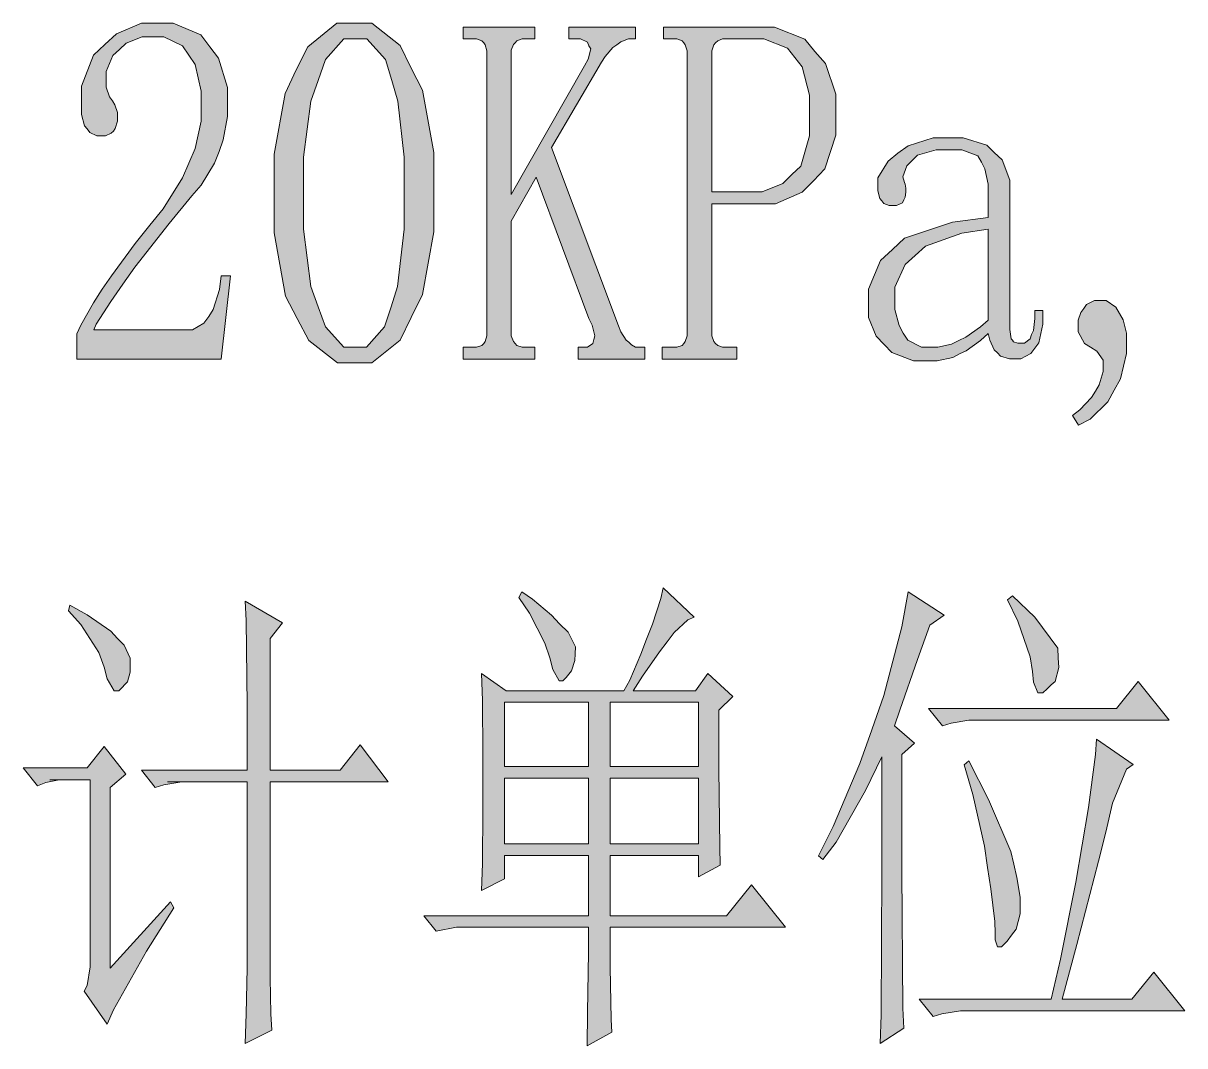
# Model space of a CAD drawing. Header units: millimetres. Extents: x 0 to 586, y 0 to 414.
# Drawn here: x 466.33 to 475.56, y 144.65 to 152.78 of the extents above; entities that cross this region are included whole.
import ezdxf

# ---------------------------------------------------------------- set-up
doc = ezdxf.new("R2010")
doc.units = ezdxf.units.MM

msp = doc.modelspace()

# ---------------------------------------------------------------- hatches: boundary and pattern name
h = msp.add_hatch(color=0)
h.dxf.hatch_style = 2
h.paths.add_polyline_path([(467.748056, 152.100139), (467.748056, 152.24125), (467.698667, 152.452917), (467.649278, 152.527), (467.599889, 152.601083), (467.451722, 152.671639), (467.352944, 152.671639), (467.278861, 152.671639), (467.151861, 152.62225), (467.098944, 152.572861), (467.046028, 152.523472), (466.993111, 152.396472), (466.993111, 152.318861), (466.993111, 152.273), (467.017806, 152.195389), (467.0425, 152.163639), (467.060139, 152.131889), (467.081306, 152.071917), (467.081306, 152.040167), (467.081306, 152.001361), (467.063667, 151.944917), (467.049556, 151.92375), (467.031917, 151.906111), (466.986056, 151.884944), (466.957833, 151.884944), (466.919028, 151.884944), (466.862583, 151.913167), (466.841417, 151.941389), (466.82025, 151.966083), (466.795556, 152.054278), (466.795556, 152.117778), (466.795556, 152.280056), (466.890806, 152.527), (466.982528, 152.611667), (467.07425, 152.696333), (467.271806, 152.781), (467.377639, 152.781), (467.525806, 152.781), (467.744528, 152.689278), (467.815083, 152.594028), (467.885639, 152.502306), (467.956194, 152.269472), (467.956194, 152.131889), (467.956194, 152.040167), (467.920917, 151.853194), (467.889167, 151.761472), (467.853889, 151.66975), (467.748056, 151.493361), (467.673972, 151.408694), (467.494056, 151.189972), (467.218889, 150.840722), (467.123639, 150.706667), (467.028389, 150.569083), (466.911972, 150.389167), (466.894333, 150.343306), (467.621056, 150.343306), (467.6775, 150.343306), (467.769222, 150.396222), (467.808028, 150.449139), (467.843306, 150.505583), (467.892694, 150.664333), (467.906806, 150.773694), (467.980889, 150.773694), (467.906806, 150.110472), (466.760278, 150.110472), (466.760278, 150.311556), (466.792028, 150.382111), (466.890806, 150.5585), (466.961361, 150.667861), (467.035444, 150.773694), (467.222417, 151.031222), (467.338833, 151.175861), (467.444667, 151.306389), (467.599889, 151.553333), (467.649278, 151.66975), (467.698667, 151.786167), (467.748056, 152.001361)])
h = msp.add_hatch(color=0)
h.paths.add_polyline_path([(468.965139, 150.08225), (468.831083, 150.08225), (468.601778, 150.258639), (468.510056, 150.435028), (468.418333, 150.611417), (468.326611, 151.115889), (468.326611, 151.436917), (468.326611, 151.740306), (468.414806, 152.223611), (468.503, 152.410583), (468.594722, 152.594028), (468.824028, 152.781), (468.965139, 152.781), (469.102722, 152.781), (469.3285, 152.604611), (469.416694, 152.424694), (469.504889, 152.248306), (469.596611, 151.754417), (469.596611, 151.436917), (469.596611, 151.122944), (469.504889, 150.625528), (469.416694, 150.442083), (469.3285, 150.262167), (469.102722, 150.08225)])
h.paths.add_polyline_path([(468.965139, 152.657528), (468.880472, 152.657528), (468.735833, 152.491722), (468.675861, 152.325917), (468.619417, 152.160111), (468.559444, 151.715611), (468.559444, 151.436917), (468.559444, 151.144111), (468.619417, 150.689028), (468.675861, 150.52675), (468.735833, 150.368), (468.880472, 150.205722), (468.965139, 150.205722), (469.060389, 150.205722), (469.205028, 150.368), (469.257944, 150.52675), (469.307333, 150.689028), (469.36025, 151.144111), (469.36025, 151.436917), (469.36025, 151.715611), (469.310861, 152.160111), (469.261472, 152.325917), (469.212083, 152.491722), (469.063917, 152.657528)])
h = msp.add_hatch(color=0)
h.dxf.hatch_style = 2
h.paths.add_polyline_path([(471.272306, 150.110472), (470.743139, 150.110472), (470.743139, 150.205722), (470.778417, 150.205722), (470.817222, 150.205722), (470.859556, 150.233944), (470.866611, 150.265694), (470.873667, 150.297444), (470.8525, 150.382111), (470.827806, 150.435028), (470.408, 151.556861), (470.210444, 151.207611), (470.210444, 150.329194), (470.210444, 150.297444), (470.228083, 150.251583), (470.242194, 150.233944), (470.256306, 150.219833), (470.298639, 150.205722), (470.323333, 150.205722), (470.397417, 150.205722), (470.397417, 150.110472), (469.829444, 150.110472), (469.829444, 150.205722), (469.903528, 150.205722), (469.935278, 150.205722), (469.977611, 150.219833), (469.991722, 150.233944), (470.002306, 150.251583), (470.016417, 150.297444), (470.016417, 150.329194), (470.016417, 152.534056), (470.016417, 152.562278), (470.002306, 152.608139), (469.991722, 152.625778), (469.977611, 152.639889), (469.935278, 152.657528), (469.903528, 152.657528), (469.829444, 152.657528), (469.829444, 152.74925), (470.397417, 152.74925), (470.397417, 152.657528), (470.323333, 152.657528), (470.298639, 152.657528), (470.256306, 152.639889), (470.242194, 152.625778), (470.228083, 152.611667), (470.210444, 152.565806), (470.210444, 152.534056), (470.210444, 151.419278), (470.792528, 152.442333), (470.82075, 152.49525), (470.841917, 152.576389), (470.827806, 152.601083), (470.817222, 152.629306), (470.760778, 152.657528), (470.718444, 152.657528), (470.669056, 152.657528), (470.669056, 152.74925), (471.198222, 152.74925), (471.198222, 152.657528), (471.173528, 152.657528), (471.141778, 152.657528), (471.081806, 152.632833), (471.050056, 152.608139), (471.018306, 152.586972), (470.958333, 152.516417), (470.926583, 152.470556), (470.531472, 151.793222), (471.064167, 150.375056), (471.081806, 150.329194), (471.124139, 150.262167), (471.145306, 150.244528), (471.166472, 150.223361), (471.198222, 150.205722), (471.212333, 150.205722), (471.272306, 150.205722)])
h = msp.add_hatch(color=0)
h.paths.add_polyline_path([(471.805, 151.345194), (471.805, 150.329194), (471.805, 150.297444), (471.819111, 150.251583), (471.833222, 150.233944), (471.850861, 150.219833), (471.889667, 150.205722), (471.914361, 150.205722), (472.002556, 150.205722), (472.002556, 150.110472), (471.409889, 150.110472), (471.409889, 150.205722), (471.494556, 150.205722), (471.526306, 150.205722), (471.568639, 150.219833), (471.58275, 150.233944), (471.593333, 150.251583), (471.607444, 150.297444), (471.607444, 150.329194), (471.607444, 152.534056), (471.607444, 152.562278), (471.593333, 152.608139), (471.58275, 152.625778), (471.568639, 152.639889), (471.526306, 152.657528), (471.494556, 152.657528), (471.420472, 152.657528), (471.420472, 152.74925), (472.150722, 152.74925), (472.302417, 152.74925), (472.542306, 152.654), (472.623444, 152.555222), (472.708111, 152.459972), (472.78925, 152.216556), (472.78925, 152.071917), (472.78925, 151.892), (472.701056, 151.623889), (472.612861, 151.528639), (472.521139, 151.436917), (472.309472, 151.345194), (472.186, 151.345194)])
h.paths.add_polyline_path([(472.111917, 151.440444), (472.203639, 151.440444), (472.369444, 151.507472), (472.44, 151.578028), (472.510556, 151.645056), (472.581111, 151.884944), (472.581111, 152.054278), (472.581111, 152.2095), (472.521139, 152.435278), (472.464694, 152.509361), (472.404722, 152.583444), (472.21775, 152.657528), (472.087222, 152.657528), (471.914361, 152.657528), (471.889667, 152.657528), (471.850861, 152.639889), (471.833222, 152.625778), (471.819111, 152.608139), (471.805, 152.562278), (471.805, 152.534056), (471.805, 151.440444)])
h = msp.add_hatch(color=0)
h.paths.add_polyline_path([(473.5195, 150.096361), (473.406611, 150.096361), (473.23375, 150.163389), (473.173778, 150.226889), (473.110278, 150.293917), (473.050306, 150.442083), (473.050306, 150.530278), (473.050306, 150.667861), (473.145556, 150.893639), (473.240806, 150.981833), (473.336056, 151.073556), (473.717056, 151.200556), (473.999278, 151.235833), (473.999278, 151.422806), (473.999278, 151.500417), (473.974583, 151.623889), (473.946361, 151.676806), (473.918139, 151.726194), (473.791139, 151.775583), (473.692361, 151.775583), (473.586528, 151.775583), (473.438361, 151.73325), (473.396028, 151.690917), (473.353694, 151.648583), (473.321944, 151.560389), (473.336056, 151.514528), (473.339583, 151.500417), (473.346639, 151.468667), (473.346639, 151.454556), (473.346639, 151.436917), (473.339583, 151.398111), (473.329, 151.376944), (473.318417, 151.35225), (473.272556, 151.331083), (473.237278, 151.331083), (473.212583, 151.331083), (473.17025, 151.348722), (473.156139, 151.369889), (473.1385, 151.387528), (473.124389, 151.4475), (473.124389, 151.486306), (473.124389, 151.553333), (473.205528, 151.683861), (473.283139, 151.747361), (473.364278, 151.807333), (473.561833, 151.870833), (473.67825, 151.870833), (473.801722, 151.870833), (473.988694, 151.810861), (474.048667, 151.754417), (474.112167, 151.694444), (474.172139, 151.532167), (474.172139, 151.422806), (474.172139, 150.406806), (474.172139, 150.346833), (474.182722, 150.27275), (474.193306, 150.262167), (474.200361, 150.248056), (474.235639, 150.237472), (474.260333, 150.237472), (474.288556, 150.237472), (474.334417, 150.27275), (474.345, 150.308028), (474.359111, 150.339778), (474.369694, 150.435028), (474.369694, 150.498528), (474.433194, 150.498528), (474.433194, 150.389167), (474.401444, 150.241), (474.369694, 150.198667), (474.337944, 150.156333), (474.260333, 150.114), (474.210944, 150.114), (474.168611, 150.114), (474.098056, 150.135167), (474.073361, 150.159861), (474.048667, 150.184556), (474.013389, 150.262167), (473.999278, 150.315083), (473.939306, 150.258639), (473.826417, 150.1775), (473.7735, 150.152806), (473.720583, 150.124583), (473.593583, 150.096361)])
h.paths.add_polyline_path([(473.258444, 150.572611), (473.258444, 150.505583), (473.293722, 150.378583), (473.325472, 150.318611), (473.36075, 150.262167), (473.470111, 150.205722), (473.544194, 150.205722), (473.600639, 150.205722), (473.71, 150.230417), (473.766444, 150.258639), (473.822889, 150.286861), (473.939306, 150.368), (473.999278, 150.420917), (473.999278, 151.144111), (473.791139, 151.112361), (473.501861, 151.010056), (473.420722, 150.935972), (473.339583, 150.861889), (473.258444, 150.681972)])
h = msp.add_hatch(color=0)
h.dxf.hatch_style = 2
h.paths.add_polyline_path([(474.715417, 150.389167), (474.715417, 150.420917), (474.736583, 150.480889), (474.761278, 150.512639), (474.782444, 150.544389), (474.845944, 150.576139), (474.888278, 150.576139), (474.937667, 150.576139), (475.015278, 150.523222), (475.0435, 150.473833), (475.071722, 150.424444), (475.099944, 150.318611), (475.099944, 150.265694), (475.099944, 150.156333), (475.050556, 149.95525), (475.001167, 149.863528), (474.951778, 149.771806), (474.810667, 149.634222), (474.718944, 149.584833), (474.669556, 149.662444), (474.729528, 149.708306), (474.82125, 149.807083), (474.853, 149.856472), (474.881222, 149.905861), (474.912972, 150.011694), (474.912972, 150.064611), (474.912972, 150.103417), (474.863583, 150.173972), (474.814194, 150.205722), (474.764806, 150.233944), (474.715417, 150.329194)])
h = msp.add_hatch(color=0)
h.paths.add_polyline_path([(470.997139, 145.594917), (470.997139, 145.277417), (471.004194, 144.861139), (471.01125, 144.762361), (470.813694, 144.653), (470.817222, 144.921111), (470.824278, 145.393833), (470.824278, 145.594917), (469.776528, 145.594917), (469.61425, 145.563167), (469.515472, 145.686639), (470.824278, 145.686639), (470.824278, 146.166417), (470.157528, 146.166417), (470.157528, 145.979444), (469.974083, 145.887722), (469.981139, 146.102917), (469.984667, 146.536833), (469.984667, 146.752028), (469.984667, 146.967222), (469.981139, 147.397611), (469.974083, 147.612806), (470.171639, 147.475222), (471.1065, 147.475222), (471.152361, 147.559889), (471.240556, 147.7645), (471.286417, 147.884444), (471.332278, 148.004389), (471.399306, 148.209), (471.416944, 148.293667), (471.663889, 148.060833), (471.6145, 148.039667), (471.505139, 147.937361), (471.448694, 147.863278), (471.388722, 147.785667), (471.254667, 147.591639), (471.180583, 147.475222), (471.674472, 147.475222), (471.77325, 147.612806), (471.970806, 147.429361), (471.861444, 147.32), (471.861444, 146.850806), (471.8685, 146.233444), (471.872028, 146.088806), (471.699167, 145.997083), (471.699167, 146.166417), (470.997139, 146.166417), (470.997139, 145.686639), (471.921417, 145.686639), (472.118972, 145.933583), (472.390611, 145.594917)])
h.paths.add_polyline_path([(470.997139, 146.78025), (470.997139, 146.258139), (471.699167, 146.258139), (471.699167, 146.78025)])
h.paths.add_polyline_path([(470.997139, 147.3835), (470.997139, 146.871972), (471.699167, 146.871972), (471.699167, 147.3835)])
h.paths.add_polyline_path([(470.157528, 146.78025), (470.157528, 146.258139), (470.824278, 146.258139), (470.824278, 146.78025)])
h.paths.add_polyline_path([(470.157528, 147.3835), (470.157528, 146.871972), (470.824278, 146.871972), (470.824278, 147.3835)])
h = msp.add_hatch(color=0)
h.dxf.hatch_style = 2
h.paths.add_polyline_path([(470.270417, 148.216056), (470.295111, 148.261917), (470.379778, 148.201944), (470.531472, 148.074944), (470.594972, 148.007917), (470.662, 147.940889), (470.721972, 147.824472), (470.718444, 147.768028), (470.714917, 147.715111), (470.690222, 147.633972), (470.669056, 147.60575), (470.647889, 147.581056), (470.619667, 147.552833), (470.591444, 147.552833), (470.542056, 147.644556), (470.517361, 147.736278), (470.478556, 147.852694), (470.355083, 148.092583)])
h = msp.add_hatch(color=0)
h.dxf.hatch_style = 2
h.paths.add_polyline_path([(473.142028, 144.670639), (473.149083, 144.899944), (473.156139, 146.042944), (473.156139, 146.949583), (473.025611, 146.681472), (472.792778, 146.27225), (472.686944, 146.134667), (472.651667, 146.162889), (472.768083, 146.395722), (472.97975, 146.896667), (473.075, 147.164778), (473.17025, 147.436417), (473.314889, 147.983222), (473.364278, 148.261917), (473.650028, 148.074944), (473.537139, 147.997333), (473.438361, 147.722167), (473.29725, 147.32), (473.254917, 147.196528), (473.413667, 147.058944), (473.314889, 146.967222), (473.314889, 146.042944), (473.321944, 144.952861), (473.329, 144.794111)])
h = msp.add_hatch(color=0)
h.dxf.hatch_style = 2
h.paths.add_polyline_path([(474.1545, 148.198417), (474.193306, 148.230167), (474.369694, 148.060833), (474.553139, 147.813889), (474.556667, 147.736278), (474.560194, 147.658667), (474.531972, 147.549306), (474.500222, 147.521083), (474.468472, 147.489333), (474.433194, 147.457583), (474.394389, 147.457583), (474.359111, 147.54225), (474.352056, 147.626917), (474.334417, 147.743333), (474.235639, 148.029083)])
h = msp.add_hatch(color=0)
h.dxf.hatch_style = 2
h.paths.add_polyline_path([(466.69325, 148.110222), (466.703833, 148.156083), (466.841417, 148.078472), (467.028389, 147.947944), (467.081306, 147.8915), (467.134222, 147.838583), (467.183611, 147.73275), (467.183611, 147.676306), (467.183611, 147.623389), (467.162444, 147.545778), (467.141278, 147.524611), (467.120111, 147.499917), (467.091889, 147.475222), (467.056611, 147.475222), (467.000167, 147.570472), (466.975472, 147.662194), (466.933139, 147.778611), (466.792028, 148.000861)])
h = msp.add_hatch(color=0)
h.dxf.hatch_style = 2
h.paths.add_polyline_path([(468.111417, 146.84375), (468.111417, 147.358806), (468.104361, 148.032611), (468.097306, 148.187833), (468.393639, 148.014972), (468.294861, 147.8915), (468.294861, 146.84375), (468.85225, 146.84375), (469.011, 147.044833), (469.23325, 146.752028), (468.294861, 146.752028), (468.294861, 145.347972), (468.294861, 145.19275), (468.301917, 144.907), (468.308972, 144.776472), (468.097306, 144.670639), (468.104361, 144.907), (468.111417, 145.270361), (468.111417, 145.393833), (468.111417, 146.752028), (467.479944, 146.752028), (467.666917, 146.752028), (467.592833, 146.752028), (467.451722, 146.727333), (467.381167, 146.706167), (467.271806, 146.84375)])
h = msp.add_hatch(color=0)
h.dxf.hatch_style = 2
h.paths.add_polyline_path([(473.526556, 147.334111), (475.018806, 147.334111), (475.191667, 147.549306), (475.438611, 147.242389), (473.921667, 147.242389), (473.847583, 147.242389), (473.706472, 147.217694), (473.635917, 147.196528)])
h = msp.add_hatch(color=0)
h.dxf.hatch_style = 2
h.paths.add_polyline_path([(467.024861, 145.270361), (467.504639, 145.796), (467.529333, 145.750139), (467.314139, 145.404417), (467.049556, 144.93875), (467.000167, 144.825861), (466.816722, 145.086917), (466.841417, 145.132778), (466.866111, 145.280944), (466.866111, 145.379722), (466.866111, 146.766139), (466.545083, 146.766139), (466.654444, 146.766139), (466.619167, 146.766139), (466.513333, 146.744972), (466.446306, 146.720278), (466.333417, 146.861389), (466.841417, 146.861389), (466.975472, 147.030722), (467.148333, 146.812), (467.024861, 146.706167)])
h = msp.add_hatch(color=0)
h.dxf.hatch_style = 2
h.paths.add_polyline_path([(474.860056, 147.090694), (475.152861, 146.889611), (475.099944, 146.850806), (474.987056, 146.582694), (474.934139, 146.349861), (474.877694, 146.120556), (474.704833, 145.457333), (474.588417, 145.023417), (475.142278, 145.023417), (475.315139, 145.238611), (475.562083, 144.931694), (473.858167, 144.931694), (473.780556, 144.931694), (473.632389, 144.907), (473.561833, 144.885833), (473.452472, 145.023417), (474.500222, 145.023417), (474.574306, 145.340917), (474.697778, 145.95475), (474.747167, 146.251083), (474.796556, 146.547417), (474.853, 146.967222)])
h = msp.add_hatch(color=0)
h.dxf.hatch_style = 2
h.paths.add_polyline_path([(473.808778, 146.886083), (473.847583, 146.917833), (474.002806, 146.610917), (474.179194, 146.198167), (474.203889, 146.095861), (474.228583, 145.990028), (474.253278, 145.834806), (474.253278, 145.778361), (474.253278, 145.70075), (474.221528, 145.580806), (474.18625, 145.531417), (474.150972, 145.485556), (474.105111, 145.439694), (474.094528, 145.439694), (474.073361, 145.439694), (474.055722, 145.496139), (474.055722, 145.549056), (474.052194, 145.640778), (474.020444, 145.901833), (473.99575, 146.071167), (473.971056, 146.2405), (473.879333, 146.649722)])

# ---------------------------------------------------------------- linework, layer by layer
at = {"color": 0, "lineweight": 0}
for points in [[(467.748056, 152.100139), (467.748056, 152.24125), (467.698667, 152.452917), (467.649278, 152.527), (467.599889, 152.601083), (467.451722, 152.671639), (467.352944, 152.671639), (467.278861, 152.671639), (467.151861, 152.62225), (467.098944, 152.572861), (467.046028, 152.523472), (466.993111, 152.396472), (466.993111, 152.318861), (466.993111, 152.273), (467.017806, 152.195389), (467.0425, 152.163639), (467.060139, 152.131889), (467.081306, 152.071917), (467.081306, 152.040167), (467.081306, 152.001361), (467.063667, 151.944917), (467.049556, 151.92375), (467.031917, 151.906111), (466.986056, 151.884944), (466.957833, 151.884944), (466.919028, 151.884944), (466.862583, 151.913167), (466.841417, 151.941389), (466.82025, 151.966083), (466.795556, 152.054278), (466.795556, 152.117778), (466.795556, 152.280056), (466.890806, 152.527), (466.982528, 152.611667), (467.07425, 152.696333), (467.271806, 152.781), (467.377639, 152.781), (467.525806, 152.781), (467.744528, 152.689278), (467.815083, 152.594028), (467.885639, 152.502306), (467.956194, 152.269472), (467.956194, 152.131889), (467.956194, 152.040167), (467.920917, 151.853194), (467.889167, 151.761472), (467.853889, 151.66975), (467.748056, 151.493361), (467.673972, 151.408694), (467.494056, 151.189972), (467.218889, 150.840722), (467.123639, 150.706667), (467.028389, 150.569083), (466.911972, 150.389167), (466.894333, 150.343306), (467.621056, 150.343306), (467.6775, 150.343306), (467.769222, 150.396222), (467.808028, 150.449139), (467.843306, 150.505583), (467.892694, 150.664333), (467.906806, 150.773694), (467.980889, 150.773694), (467.906806, 150.110472), (466.760278, 150.110472), (466.760278, 150.311556), (466.792028, 150.382111), (466.890806, 150.5585), (466.961361, 150.667861), (467.035444, 150.773694), (467.222417, 151.031222), (467.338833, 151.175861), (467.444667, 151.306389), (467.599889, 151.553333), (467.649278, 151.66975), (467.698667, 151.786167), (467.748056, 152.001361)], [(468.965139, 150.08225), (468.831083, 150.08225), (468.601778, 150.258639), (468.510056, 150.435028), (468.418333, 150.611417), (468.326611, 151.115889), (468.326611, 151.436917), (468.326611, 151.740306), (468.414806, 152.223611), (468.503, 152.410583), (468.594722, 152.594028), (468.824028, 152.781), (468.965139, 152.781), (469.102722, 152.781), (469.3285, 152.604611), (469.416694, 152.424694), (469.504889, 152.248306), (469.596611, 151.754417), (469.596611, 151.436917), (469.596611, 151.122944), (469.504889, 150.625528), (469.416694, 150.442083), (469.3285, 150.262167), (469.102722, 150.08225)], [(471.272306, 150.110472), (470.743139, 150.110472), (470.743139, 150.205722), (470.778417, 150.205722), (470.817222, 150.205722), (470.859556, 150.233944), (470.866611, 150.265694), (470.873667, 150.297444), (470.8525, 150.382111), (470.827806, 150.435028), (470.408, 151.556861), (470.210444, 151.207611), (470.210444, 150.329194), (470.210444, 150.297444), (470.228083, 150.251583), (470.242194, 150.233944), (470.256306, 150.219833), (470.298639, 150.205722), (470.323333, 150.205722), (470.397417, 150.205722), (470.397417, 150.110472), (469.829444, 150.110472), (469.829444, 150.205722), (469.903528, 150.205722), (469.935278, 150.205722), (469.977611, 150.219833), (469.991722, 150.233944), (470.002306, 150.251583), (470.016417, 150.297444), (470.016417, 150.329194), (470.016417, 152.534056), (470.016417, 152.562278), (470.002306, 152.608139), (469.991722, 152.625778), (469.977611, 152.639889), (469.935278, 152.657528), (469.903528, 152.657528), (469.829444, 152.657528), (469.829444, 152.74925), (470.397417, 152.74925), (470.397417, 152.657528), (470.323333, 152.657528), (470.298639, 152.657528), (470.256306, 152.639889), (470.242194, 152.625778), (470.228083, 152.611667), (470.210444, 152.565806), (470.210444, 152.534056), (470.210444, 151.419278), (470.792528, 152.442333), (470.82075, 152.49525), (470.841917, 152.576389), (470.827806, 152.601083), (470.817222, 152.629306), (470.760778, 152.657528), (470.718444, 152.657528), (470.669056, 152.657528), (470.669056, 152.74925), (471.198222, 152.74925), (471.198222, 152.657528), (471.173528, 152.657528), (471.141778, 152.657528), (471.081806, 152.632833), (471.050056, 152.608139), (471.018306, 152.586972), (470.958333, 152.516417), (470.926583, 152.470556), (470.531472, 151.793222), (471.064167, 150.375056), (471.081806, 150.329194), (471.124139, 150.262167), (471.145306, 150.244528), (471.166472, 150.223361), (471.198222, 150.205722), (471.212333, 150.205722), (471.272306, 150.205722)], [(471.805, 151.345194), (471.805, 150.329194), (471.805, 150.297444), (471.819111, 150.251583), (471.833222, 150.233944), (471.850861, 150.219833), (471.889667, 150.205722), (471.914361, 150.205722), (472.002556, 150.205722), (472.002556, 150.110472), (471.409889, 150.110472), (471.409889, 150.205722), (471.494556, 150.205722), (471.526306, 150.205722), (471.568639, 150.219833), (471.58275, 150.233944), (471.593333, 150.251583), (471.607444, 150.297444), (471.607444, 150.329194), (471.607444, 152.534056), (471.607444, 152.562278), (471.593333, 152.608139), (471.58275, 152.625778), (471.568639, 152.639889), (471.526306, 152.657528), (471.494556, 152.657528), (471.420472, 152.657528), (471.420472, 152.74925), (472.150722, 152.74925), (472.302417, 152.74925), (472.542306, 152.654), (472.623444, 152.555222), (472.708111, 152.459972), (472.78925, 152.216556), (472.78925, 152.071917), (472.78925, 151.892), (472.701056, 151.623889), (472.612861, 151.528639), (472.521139, 151.436917), (472.309472, 151.345194), (472.186, 151.345194)], [(468.965139, 152.657528), (468.880472, 152.657528), (468.735833, 152.491722), (468.675861, 152.325917), (468.619417, 152.160111), (468.559444, 151.715611), (468.559444, 151.436917), (468.559444, 151.144111), (468.619417, 150.689028), (468.675861, 150.52675), (468.735833, 150.368), (468.880472, 150.205722), (468.965139, 150.205722), (469.060389, 150.205722), (469.205028, 150.368), (469.257944, 150.52675), (469.307333, 150.689028), (469.36025, 151.144111), (469.36025, 151.436917), (469.36025, 151.715611), (469.310861, 152.160111), (469.261472, 152.325917), (469.212083, 152.491722), (469.063917, 152.657528)], [(472.111917, 151.440444), (472.203639, 151.440444), (472.369444, 151.507472), (472.44, 151.578028), (472.510556, 151.645056), (472.581111, 151.884944), (472.581111, 152.054278), (472.581111, 152.2095), (472.521139, 152.435278), (472.464694, 152.509361), (472.404722, 152.583444), (472.21775, 152.657528), (472.087222, 152.657528), (471.914361, 152.657528), (471.889667, 152.657528), (471.850861, 152.639889), (471.833222, 152.625778), (471.819111, 152.608139), (471.805, 152.562278), (471.805, 152.534056), (471.805, 151.440444)], [(473.5195, 150.096361), (473.406611, 150.096361), (473.23375, 150.163389), (473.173778, 150.226889), (473.110278, 150.293917), (473.050306, 150.442083), (473.050306, 150.530278), (473.050306, 150.667861), (473.145556, 150.893639), (473.240806, 150.981833), (473.336056, 151.073556), (473.717056, 151.200556), (473.999278, 151.235833), (473.999278, 151.422806), (473.999278, 151.500417), (473.974583, 151.623889), (473.946361, 151.676806), (473.918139, 151.726194), (473.791139, 151.775583), (473.692361, 151.775583), (473.586528, 151.775583), (473.438361, 151.73325), (473.396028, 151.690917), (473.353694, 151.648583), (473.321944, 151.560389), (473.336056, 151.514528), (473.339583, 151.500417), (473.346639, 151.468667), (473.346639, 151.454556), (473.346639, 151.436917), (473.339583, 151.398111), (473.329, 151.376944), (473.318417, 151.35225), (473.272556, 151.331083), (473.237278, 151.331083), (473.212583, 151.331083), (473.17025, 151.348722), (473.156139, 151.369889), (473.1385, 151.387528), (473.124389, 151.4475), (473.124389, 151.486306), (473.124389, 151.553333), (473.205528, 151.683861), (473.283139, 151.747361), (473.364278, 151.807333), (473.561833, 151.870833), (473.67825, 151.870833), (473.801722, 151.870833), (473.988694, 151.810861), (474.048667, 151.754417), (474.112167, 151.694444), (474.172139, 151.532167), (474.172139, 151.422806), (474.172139, 150.406806), (474.172139, 150.346833), (474.182722, 150.27275), (474.193306, 150.262167), (474.200361, 150.248056), (474.235639, 150.237472), (474.260333, 150.237472), (474.288556, 150.237472), (474.334417, 150.27275), (474.345, 150.308028), (474.359111, 150.339778), (474.369694, 150.435028), (474.369694, 150.498528), (474.433194, 150.498528), (474.433194, 150.389167), (474.401444, 150.241), (474.369694, 150.198667), (474.337944, 150.156333), (474.260333, 150.114), (474.210944, 150.114), (474.168611, 150.114), (474.098056, 150.135167), (474.073361, 150.159861), (474.048667, 150.184556), (474.013389, 150.262167), (473.999278, 150.315083), (473.939306, 150.258639), (473.826417, 150.1775), (473.7735, 150.152806), (473.720583, 150.124583), (473.593583, 150.096361)], [(473.258444, 150.572611), (473.258444, 150.505583), (473.293722, 150.378583), (473.325472, 150.318611), (473.36075, 150.262167), (473.470111, 150.205722), (473.544194, 150.205722), (473.600639, 150.205722), (473.71, 150.230417), (473.766444, 150.258639), (473.822889, 150.286861), (473.939306, 150.368), (473.999278, 150.420917), (473.999278, 151.144111), (473.791139, 151.112361), (473.501861, 151.010056), (473.420722, 150.935972), (473.339583, 150.861889), (473.258444, 150.681972)], [(474.715417, 150.389167), (474.715417, 150.420917), (474.736583, 150.480889), (474.761278, 150.512639), (474.782444, 150.544389), (474.845944, 150.576139), (474.888278, 150.576139), (474.937667, 150.576139), (475.015278, 150.523222), (475.0435, 150.473833), (475.071722, 150.424444), (475.099944, 150.318611), (475.099944, 150.265694), (475.099944, 150.156333), (475.050556, 149.95525), (475.001167, 149.863528), (474.951778, 149.771806), (474.810667, 149.634222), (474.718944, 149.584833), (474.669556, 149.662444), (474.729528, 149.708306), (474.82125, 149.807083), (474.853, 149.856472), (474.881222, 149.905861), (474.912972, 150.011694), (474.912972, 150.064611), (474.912972, 150.103417), (474.863583, 150.173972), (474.814194, 150.205722), (474.764806, 150.233944), (474.715417, 150.329194)], [(470.997139, 145.594917), (470.997139, 145.277417), (471.004194, 144.861139), (471.01125, 144.762361), (470.813694, 144.653), (470.817222, 144.921111), (470.824278, 145.393833), (470.824278, 145.594917), (469.776528, 145.594917), (469.61425, 145.563167), (469.515472, 145.686639), (470.824278, 145.686639), (470.824278, 146.166417), (470.157528, 146.166417), (470.157528, 145.979444), (469.974083, 145.887722), (469.981139, 146.102917), (469.984667, 146.536833), (469.984667, 146.752028), (469.984667, 146.967222), (469.981139, 147.397611), (469.974083, 147.612806), (470.171639, 147.475222), (471.1065, 147.475222), (471.152361, 147.559889), (471.240556, 147.7645), (471.286417, 147.884444), (471.332278, 148.004389), (471.399306, 148.209), (471.416944, 148.293667), (471.663889, 148.060833), (471.6145, 148.039667), (471.505139, 147.937361), (471.448694, 147.863278), (471.388722, 147.785667), (471.254667, 147.591639), (471.180583, 147.475222), (471.674472, 147.475222), (471.77325, 147.612806), (471.970806, 147.429361), (471.861444, 147.32), (471.861444, 146.850806), (471.8685, 146.233444), (471.872028, 146.088806), (471.699167, 145.997083), (471.699167, 146.166417), (470.997139, 146.166417), (470.997139, 145.686639), (471.921417, 145.686639), (472.118972, 145.933583), (472.390611, 145.594917)], [(470.270417, 148.216056), (470.295111, 148.261917), (470.379778, 148.201944), (470.531472, 148.074944), (470.594972, 148.007917), (470.662, 147.940889), (470.721972, 147.824472), (470.718444, 147.768028), (470.714917, 147.715111), (470.690222, 147.633972), (470.669056, 147.60575), (470.647889, 147.581056), (470.619667, 147.552833), (470.591444, 147.552833), (470.542056, 147.644556), (470.517361, 147.736278), (470.478556, 147.852694), (470.355083, 148.092583)], [(473.142028, 144.670639), (473.149083, 144.899944), (473.156139, 146.042944), (473.156139, 146.949583), (473.025611, 146.681472), (472.792778, 146.27225), (472.686944, 146.134667), (472.651667, 146.162889), (472.768083, 146.395722), (472.97975, 146.896667), (473.075, 147.164778), (473.17025, 147.436417), (473.314889, 147.983222), (473.364278, 148.261917), (473.650028, 148.074944), (473.537139, 147.997333), (473.438361, 147.722167), (473.29725, 147.32), (473.254917, 147.196528), (473.413667, 147.058944), (473.314889, 146.967222), (473.314889, 146.042944), (473.321944, 144.952861), (473.329, 144.794111)], [(474.1545, 148.198417), (474.193306, 148.230167), (474.369694, 148.060833), (474.553139, 147.813889), (474.556667, 147.736278), (474.560194, 147.658667), (474.531972, 147.549306), (474.500222, 147.521083), (474.468472, 147.489333), (474.433194, 147.457583), (474.394389, 147.457583), (474.359111, 147.54225), (474.352056, 147.626917), (474.334417, 147.743333), (474.235639, 148.029083)], [(466.69325, 148.110222), (466.703833, 148.156083), (466.841417, 148.078472), (467.028389, 147.947944), (467.081306, 147.8915), (467.134222, 147.838583), (467.183611, 147.73275), (467.183611, 147.676306), (467.183611, 147.623389), (467.162444, 147.545778), (467.141278, 147.524611), (467.120111, 147.499917), (467.091889, 147.475222), (467.056611, 147.475222), (467.000167, 147.570472), (466.975472, 147.662194), (466.933139, 147.778611), (466.792028, 148.000861)], [(468.111417, 146.84375), (468.111417, 147.358806), (468.104361, 148.032611), (468.097306, 148.187833), (468.393639, 148.014972), (468.294861, 147.8915), (468.294861, 146.84375), (468.85225, 146.84375), (469.011, 147.044833), (469.23325, 146.752028), (468.294861, 146.752028), (468.294861, 145.347972), (468.294861, 145.19275), (468.301917, 144.907), (468.308972, 144.776472), (468.097306, 144.670639), (468.104361, 144.907), (468.111417, 145.270361), (468.111417, 145.393833), (468.111417, 146.752028), (467.479944, 146.752028), (467.666917, 146.752028), (467.592833, 146.752028), (467.451722, 146.727333), (467.381167, 146.706167), (467.271806, 146.84375)], [(473.526556, 147.334111), (475.018806, 147.334111), (475.191667, 147.549306), (475.438611, 147.242389), (473.921667, 147.242389), (473.847583, 147.242389), (473.706472, 147.217694), (473.635917, 147.196528)], [(470.157528, 147.3835), (470.157528, 146.871972), (470.824278, 146.871972), (470.824278, 147.3835)], [(470.997139, 147.3835), (470.997139, 146.871972), (471.699167, 146.871972), (471.699167, 147.3835)], [(467.024861, 145.270361), (467.504639, 145.796), (467.529333, 145.750139), (467.314139, 145.404417), (467.049556, 144.93875), (467.000167, 144.825861), (466.816722, 145.086917), (466.841417, 145.132778), (466.866111, 145.280944), (466.866111, 145.379722), (466.866111, 146.766139), (466.545083, 146.766139), (466.654444, 146.766139), (466.619167, 146.766139), (466.513333, 146.744972), (466.446306, 146.720278), (466.333417, 146.861389), (466.841417, 146.861389), (466.975472, 147.030722), (467.148333, 146.812), (467.024861, 146.706167)], [(474.860056, 147.090694), (475.152861, 146.889611), (475.099944, 146.850806), (474.987056, 146.582694), (474.934139, 146.349861), (474.877694, 146.120556), (474.704833, 145.457333), (474.588417, 145.023417), (475.142278, 145.023417), (475.315139, 145.238611), (475.562083, 144.931694), (473.858167, 144.931694), (473.780556, 144.931694), (473.632389, 144.907), (473.561833, 144.885833), (473.452472, 145.023417), (474.500222, 145.023417), (474.574306, 145.340917), (474.697778, 145.95475), (474.747167, 146.251083), (474.796556, 146.547417), (474.853, 146.967222)], [(473.808778, 146.886083), (473.847583, 146.917833), (474.002806, 146.610917), (474.179194, 146.198167), (474.203889, 146.095861), (474.228583, 145.990028), (474.253278, 145.834806), (474.253278, 145.778361), (474.253278, 145.70075), (474.221528, 145.580806), (474.18625, 145.531417), (474.150972, 145.485556), (474.105111, 145.439694), (474.094528, 145.439694), (474.073361, 145.439694), (474.055722, 145.496139), (474.055722, 145.549056), (474.052194, 145.640778), (474.020444, 145.901833), (473.99575, 146.071167), (473.971056, 146.2405), (473.879333, 146.649722)], [(470.157528, 146.78025), (470.157528, 146.258139), (470.824278, 146.258139), (470.824278, 146.78025)], [(470.997139, 146.78025), (470.997139, 146.258139), (471.699167, 146.258139), (471.699167, 146.78025)]]:
    msp.add_lwpolyline(points, close=True, dxfattribs=at)

doc.saveas('drawing.dxf')
